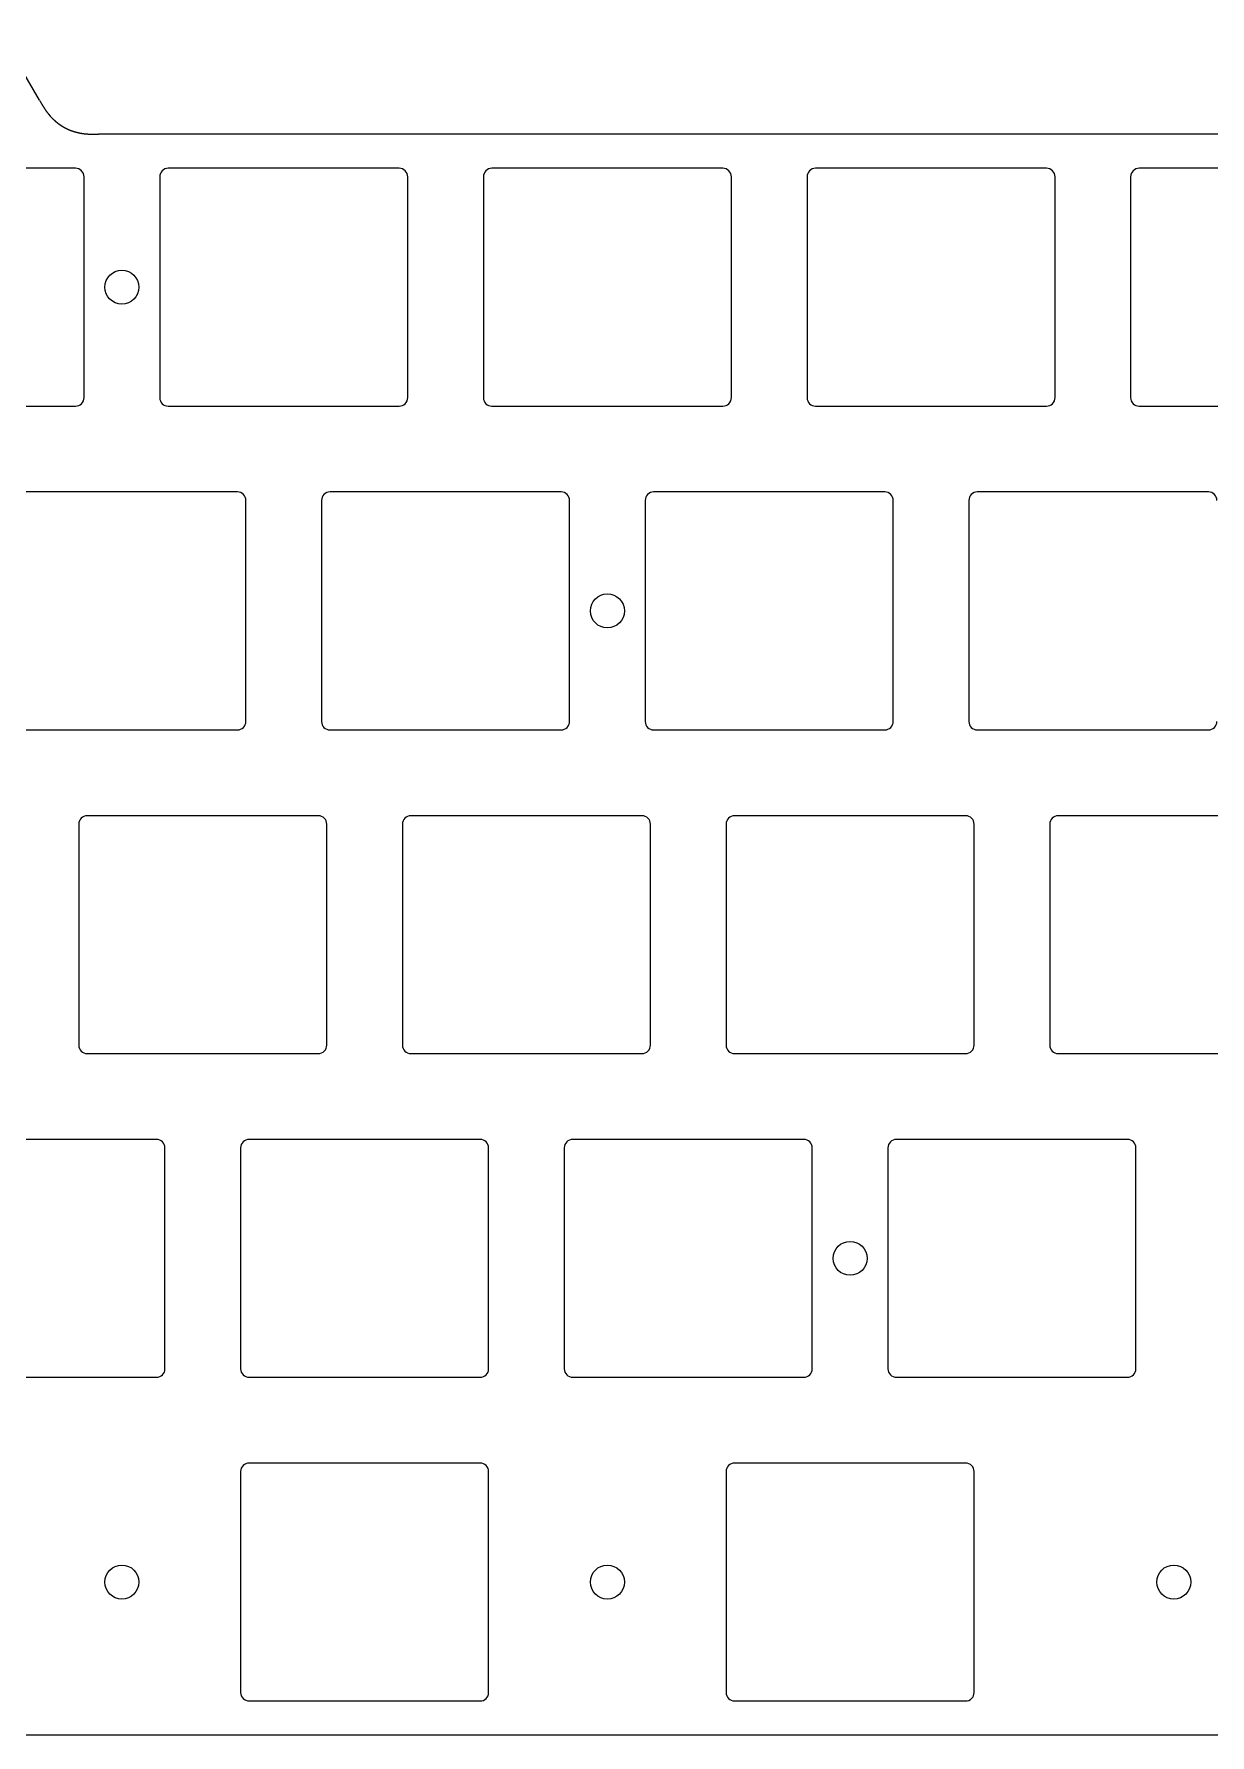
# Model space of a CAD drawing. Header units: millimetres. Extents: x -9 to 276, y -92 to 16.
# Drawn here: x 137.7 to 206.9, y -85.2 to 14.9 of the extents above; entities that cross this region are included whole.
import ezdxf

# ---------------------------------------------------------------- set-up
doc = ezdxf.new("R2010")
doc.units = ezdxf.units.MM
doc.layers.get('0').update_dxf_attribs({"linetype": 'CONTINUOUS'})
doc.layers.add('Edge.Cuts', color=53, linetype='CONTINUOUS', true_color=0xc8a339)

msp = doc.modelspace()

# ---------------------------------------------------------------- linework, layer by layer
for points in [[(164.4625, -82.700025), (164.4625, -69.700025, 0.4142135624), (163.9625, -69.200025), (150.3625, -69.200025, 0.4142123908), (149.8625, -69.700025), (149.8625, -82.700025, 0.4142123908), (150.3625, -83.200025), (163.9625, -83.200025, 0.4142135624)], [(193.0375, -82.700025), (193.0375, -69.700025, 0.4142135624), (192.5375, -69.200025), (178.9375, -69.200025, 0.4142123908), (178.4375, -69.700025), (178.4375, -82.700025, 0.4142123908), (178.9375, -83.200025), (192.5375, -83.200025, 0.4142135624)]]:
    msp.add_lwpolyline(points, format="xyb", close=True)
for centre in [(142.875, -76.2), (171.45, -76.2), (204.7875, -76.2)]:
    msp.add_circle(centre, 1)
at = {"layer": 'Edge.Cuts', "linetype": 'CONTINUOUS'}
for p, q in [((138.026537, 11), (135.774871, 14.9)), ((138.026537, 11), (138.048643, 10.961725)), ((138.048643, 10.961725), (138.070962, 10.923156)), ((138.070962, 10.923156), (138.082212, 10.903769)), ((138.082212, 10.903769), (138.093527, 10.884317)), ((138.093527, 10.884317), (138.104911, 10.864802)), ((138.104911, 10.864802), (138.116369, 10.845228)), ((138.116369, 10.845228), (138.127904, 10.825597)), ((138.127904, 10.825597), (138.13952, 10.805913)), ((138.13952, 10.805913), (138.151221, 10.786177)), ((138.151221, 10.786177), (138.163012, 10.766393)), ((138.163012, 10.766393), (138.174895, 10.746563)), ((138.174895, 10.746563), (138.186876, 10.726691)), ((138.186876, 10.726691), (138.198958, 10.706778)), ((138.198958, 10.706778), (138.211144, 10.686828)), ((138.211144, 10.686828), (138.223439, 10.666844)), ((138.223439, 10.666844), (138.229629, 10.656839)), ((138.229629, 10.656839), (138.235848, 10.646828)), ((138.235848, 10.646828), (138.242096, 10.636808)), ((138.242096, 10.636808), (138.248373, 10.626782)), ((138.248373, 10.626782), (138.254681, 10.61675)), ((138.254681, 10.61675), (138.261019, 10.606711)), ((138.261019, 10.606711), (138.267389, 10.596666)), ((138.267389, 10.596666), (138.27379, 10.586616)), ((138.27379, 10.586616), (138.280223, 10.576561)), ((138.280223, 10.576561), (138.286689, 10.566501)), ((138.286689, 10.566501), (138.293189, 10.556436)), ((138.293189, 10.556436), (138.299722, 10.546367)), ((138.299722, 10.546367), (138.306289, 10.536295)), ((138.306289, 10.536295), (138.312891, 10.526219)), ((138.312891, 10.526219), (138.319528, 10.51614)), ((138.319528, 10.51614), (138.3262, 10.506058)), ((138.3262, 10.506058), (138.332909, 10.495974)), ((138.332909, 10.495974), (138.339654, 10.485888)), ((138.339654, 10.485888), (138.346437, 10.4758)), ((138.346437, 10.4758), (138.353257, 10.465711)), ((138.353257, 10.465711), (138.360115, 10.45562)), ((138.360115, 10.45562), (138.367012, 10.445529)), ((138.367012, 10.445529), (138.373948, 10.435438)), ((138.373948, 10.435438), (138.380924, 10.425347)), ((138.380924, 10.425347), (138.38794, 10.415256)), ((138.38794, 10.415256), (138.394996, 10.405166)), ((138.394996, 10.405166), (138.402094, 10.395077)), ((138.402094, 10.395077), (138.409233, 10.384989)), ((138.409233, 10.384989), (138.416414, 10.374903)), ((138.416414, 10.374903), (138.423638, 10.36482)), ((138.423638, 10.36482), (138.430905, 10.354738)), ((138.430905, 10.354738), (138.438215, 10.34466)), ((138.438215, 10.34466), (138.44557, 10.334585)), ((138.44557, 10.334585), (138.452969, 10.324513)), ((138.452969, 10.324513), (138.460413, 10.314445)), ((138.460413, 10.314445), (138.467902, 10.304381)), ((138.467902, 10.304381), (138.475438, 10.294322)), ((138.475438, 10.294322), (138.48302, 10.284267)), ((138.48302, 10.284267), (138.49065, 10.274218)), ((138.49065, 10.274218), (138.498327, 10.264175)), ((138.498327, 10.264175), (138.506052, 10.254137)), ((138.506052, 10.254137), (138.513825, 10.244105)), ((138.513825, 10.244105), (138.521648, 10.234081)), ((138.521648, 10.234081), (138.52952, 10.224063)), ((138.52952, 10.224063), (138.537442, 10.214052)), ((138.537442, 10.214052), (138.545414, 10.204049)), ((138.545414, 10.204049), (138.553438, 10.194055)), ((138.553438, 10.194055), (138.561513, 10.184068)), ((138.561513, 10.184068), (138.56964, 10.17409)), ((138.56964, 10.17409), (138.577819, 10.164121)), ((138.577819, 10.164121), (138.586052, 10.154162)), ((138.586052, 10.154162), (138.594338, 10.144212)), ((138.594338, 10.144212), (138.602678, 10.134273)), ((138.602678, 10.134273), (138.611072, 10.124344)), ((138.611072, 10.124344), (138.619522, 10.114425)), ((138.619522, 10.114425), (138.628026, 10.104518)), ((138.628026, 10.104518), (138.636587, 10.094622)), ((138.636587, 10.094622), (138.645205, 10.084738)), ((138.645205, 10.084738), (138.653879, 10.074866)), ((138.653879, 10.074866), (138.662611, 10.065007)), ((138.662611, 10.065007), (138.6714, 10.055161)), ((138.6714, 10.055161), (138.680248, 10.045327)), ((138.680248, 10.045327), (138.689155, 10.035508)), ((138.689155, 10.035508), (138.698122, 10.025702)), ((138.698122, 10.025702), (138.707148, 10.01591)), ((138.707148, 10.01591), (138.716235, 10.006133)), ((138.716235, 10.006133), (138.725383, 9.996371)), ((138.725383, 9.996371), (138.734592, 9.986624)), ((138.734592, 9.986624), (138.743863, 9.976893)), ((138.743863, 9.976893), (138.753196, 9.967178)), ((138.753196, 9.967178), (138.762593, 9.957479)), ((138.762593, 9.957479), (138.772052, 9.947796)), ((138.772052, 9.947796), (138.781576, 9.938131)), ((138.781576, 9.938131), (138.791164, 9.928483)), ((138.791164, 9.928483), (138.800817, 9.918853)), ((138.800817, 9.918853), (138.810535, 9.909241)), ((138.810535, 9.909241), (138.820319, 9.899647)), ((138.820319, 9.899647), (138.830169, 9.890072)), ((138.830169, 9.890072), (138.840087, 9.880516)), ((138.840087, 9.880516), (138.850071, 9.87098)), ((138.850071, 9.87098), (138.860124, 9.861463)), ((138.860124, 9.861463), (138.870245, 9.851966)), ((138.870245, 9.851966), (138.880434, 9.84249)), ((138.880434, 9.84249), (138.890693, 9.833035)), ((138.890693, 9.833035), (138.901022, 9.823601)), ((138.901022, 9.823601), (138.911421, 9.814188)), ((138.911421, 9.814188), (138.921891, 9.804797)), ((138.921891, 9.804797), (138.932433, 9.795429)), ((138.932433, 9.795429), (138.943046, 9.786083)), ((138.943046, 9.786083), (138.953731, 9.77676)), ((138.953731, 9.77676), (138.96449, 9.76746)), ((138.96449, 9.76746), (138.975321, 9.758183)), ((138.975321, 9.758183), (138.986226, 9.748931)), ((138.986226, 9.748931), (138.997206, 9.739703)), ((138.997206, 9.739703), (139.003256, 9.734655)), ((139.003256, 9.734655), (139.009318, 9.729623)), ((139.009318, 9.729623), (139.015391, 9.724608)), ((139.015391, 9.724608), (139.021476, 9.71961)), ((139.021476, 9.71961), (139.027572, 9.714627)), ((139.027572, 9.714627), (139.033679, 9.709662)), ((139.033679, 9.709662), (139.039798, 9.704712)), ((139.039798, 9.704712), (139.045929, 9.69978)), ((139.045929, 9.69978), (139.052071, 9.694863)), ((139.052071, 9.694863), (139.058224, 9.689964)), ((139.058224, 9.689964), (139.064388, 9.68508)), ((139.064388, 9.68508), (139.070564, 9.680214)), ((139.070564, 9.680214), (139.076751, 9.675364)), ((139.076751, 9.675364), (139.082949, 9.67053)), ((139.082949, 9.67053), (139.089159, 9.665713)), ((139.089159, 9.665713), (139.09538, 9.660913)), ((139.09538, 9.660913), (139.101612, 9.656129)), ((139.101612, 9.656129), (139.107855, 9.651362)), ((139.107855, 9.651362), (139.114109, 9.646612)), ((139.114109, 9.646612), (139.120375, 9.641878)), ((139.120375, 9.641878), (139.126651, 9.637161)), ((139.126651, 9.637161), (139.132939, 9.632461)), ((139.132939, 9.632461), (139.139237, 9.627777)), ((139.139237, 9.627777), (139.145547, 9.62311)), ((139.145547, 9.62311), (139.151868, 9.61846)), ((139.151868, 9.61846), (139.158199, 9.613827)), ((139.158199, 9.613827), (139.164542, 9.60921)), ((139.164542, 9.60921), (139.170895, 9.604611)), ((139.170895, 9.604611), (139.17726, 9.600028)), ((139.17726, 9.600028), (139.183635, 9.595461)), ((139.183635, 9.595461), (139.190021, 9.590912)), ((139.190021, 9.590912), (139.196418, 9.586379)), ((139.196418, 9.586379), (139.202826, 9.581864)), ((139.202826, 9.581864), (139.209244, 9.577365)), ((139.209244, 9.577365), (139.215673, 9.572883)), ((139.215673, 9.572883), (139.222113, 9.568418)), ((139.222113, 9.568418), (139.228564, 9.56397)), ((139.228564, 9.56397), (139.235025, 9.559539)), ((139.235025, 9.559539), (139.241497, 9.555124)), ((139.241497, 9.555124), (139.24798, 9.550727)), ((139.24798, 9.550727), (139.254473, 9.546347)), ((139.254473, 9.546347), (139.260977, 9.541983)), ((139.260977, 9.541983), (139.267492, 9.537637)), ((139.267492, 9.537637), (139.274017, 9.533308)), ((139.274017, 9.533308), (139.280552, 9.528995)), ((139.280552, 9.528995), (139.287098, 9.5247)), ((139.287098, 9.5247), (139.293655, 9.520422)), ((139.293655, 9.520422), (139.300222, 9.516161)), ((139.300222, 9.516161), (139.306799, 9.511917)), ((139.306799, 9.511917), (139.313387, 9.50769)), ((139.313387, 9.50769), (139.319985, 9.50348)), ((139.319985, 9.50348), (139.326593, 9.499287)), ((139.326593, 9.499287), (139.333212, 9.495111)), ((139.333212, 9.495111), (139.339841, 9.490953)), ((139.339841, 9.490953), (139.34648, 9.486812)), ((139.34648, 9.486812), (139.35313, 9.482687)), ((139.35313, 9.482687), (139.35979, 9.47858)), ((139.35979, 9.47858), (139.36646, 9.474491)), ((139.36646, 9.474491), (139.37314, 9.470418)), ((139.37314, 9.470418), (139.37983, 9.466363)), ((139.37983, 9.466363), (139.386531, 9.462325)), ((139.386531, 9.462325), (139.393241, 9.458304)), ((139.393241, 9.458304), (139.399962, 9.454301)), ((139.399962, 9.454301), (139.406693, 9.450314)), ((139.406693, 9.450314), (139.413433, 9.446346)), ((139.413433, 9.446346), (139.420184, 9.442394)), ((139.420184, 9.442394), (139.426945, 9.43846)), ((139.426945, 9.43846), (139.433716, 9.434543)), ((139.433716, 9.434543), (139.440496, 9.430643)), ((139.440496, 9.430643), (139.447287, 9.426761)), ((139.447287, 9.426761), (139.454087, 9.422896)), ((139.454087, 9.422896), (139.460898, 9.419049)), ((139.460898, 9.419049), (139.467718, 9.415219)), ((139.467718, 9.415219), (139.474548, 9.411406)), ((139.474548, 9.411406), (139.481387, 9.407611)), ((139.481387, 9.407611), (139.488237, 9.403834)), ((139.488237, 9.403834), (139.495096, 9.400073)), ((139.495096, 9.400073), (139.501965, 9.396331)), ((139.501965, 9.396331), (139.508844, 9.392606)), ((139.508844, 9.392606), (139.515732, 9.388898)), ((139.515732, 9.388898), (139.52263, 9.385208)), ((139.52263, 9.385208), (139.529538, 9.381535)), ((139.529538, 9.381535), (139.536455, 9.37788)), ((139.536455, 9.37788), (139.543382, 9.374242)), ((139.543382, 9.374242), (139.550318, 9.370622)), ((139.550318, 9.370622), (139.557264, 9.36702)), ((139.557264, 9.36702), (139.564219, 9.363435)), ((139.564219, 9.363435), (139.571184, 9.359868)), ((139.571184, 9.359868), (139.578158, 9.356319)), ((139.578158, 9.356319), (139.585142, 9.352787)), ((139.585142, 9.352787), (139.592135, 9.349273)), ((139.592135, 9.349273), (139.599137, 9.345776)), ((139.599137, 9.345776), (139.606149, 9.342297)), ((139.606149, 9.342297), (139.61317, 9.338836)), ((139.61317, 9.338836), (139.620201, 9.335392)), ((139.620201, 9.335392), (139.627241, 9.331967)), ((139.627241, 9.331967), (139.63429, 9.328559)), ((139.63429, 9.328559), (139.641348, 9.325169)), ((139.641348, 9.325169), (139.648415, 9.321796)), ((139.648415, 9.321796), (139.655492, 9.318441)), ((139.655492, 9.318441), (139.662578, 9.315104)), ((139.662578, 9.315104), (139.669673, 9.311785)), ((139.669673, 9.311785), (139.676777, 9.308484)), ((139.676777, 9.308484), (139.68389, 9.305201)), ((139.68389, 9.305201), (139.691012, 9.301935)), ((139.691012, 9.301935), (139.698144, 9.298687)), ((139.698144, 9.298687), (139.705284, 9.295457)), ((139.705284, 9.295457), (139.712433, 9.292245)), ((139.712433, 9.292245), (139.719591, 9.289051)), ((139.719591, 9.289051), (139.726759, 9.285875)), ((139.726759, 9.285875), (139.733935, 9.282717)), ((139.733935, 9.282717), (139.74112, 9.279577)), ((139.74112, 9.279577), (139.748314, 9.276454)), ((139.748314, 9.276454), (139.755516, 9.27335)), ((139.755516, 9.27335), (139.762728, 9.270263)), ((139.762728, 9.270263), (139.769948, 9.267195)), ((139.769948, 9.267195), (139.777177, 9.264145)), ((139.777177, 9.264145), (139.784415, 9.261112)), ((139.784415, 9.261112), (139.791662, 9.258098)), ((139.791662, 9.258098), (139.798917, 9.255101)), ((139.798917, 9.255101), (139.806181, 9.252123)), ((139.806181, 9.252123), (139.813454, 9.249163)), ((139.813454, 9.249163), (139.820735, 9.246221)), ((139.820735, 9.246221), (139.828025, 9.243297)), ((139.828025, 9.243297), (139.835323, 9.240391)), ((139.835323, 9.240391), (139.842631, 9.237503)), ((139.842631, 9.237503), (139.849946, 9.234633)), ((139.849946, 9.234633), (139.85727, 9.231782)), ((139.85727, 9.231782), (139.864603, 9.228948)), ((139.864603, 9.228948), (139.871944, 9.226133)), ((139.871944, 9.226133), (139.879293, 9.223336)), ((139.879293, 9.223336), (139.886651, 9.220557)), ((139.886651, 9.220557), (139.894017, 9.217797)), ((139.894017, 9.217797), (139.901392, 9.215054)), ((139.901392, 9.215054), (139.908775, 9.21233)), ((139.908775, 9.21233), (139.916166, 9.209625)), ((139.916166, 9.209625), (139.923566, 9.206937)), ((139.923566, 9.206937), (139.930974, 9.204268)), ((139.930974, 9.204268), (139.93839, 9.201617)), ((139.93839, 9.201617), (139.945814, 9.198984)), ((139.945814, 9.198984), (139.953247, 9.196369)), ((139.953247, 9.196369), (139.960687, 9.193773)), ((139.960687, 9.193773), (139.968136, 9.191196)), ((139.968136, 9.191196), (139.975593, 9.188636)), ((139.975593, 9.188636), (139.983058, 9.186095)), ((139.983058, 9.186095), (139.990531, 9.183572)), ((139.990531, 9.183572), (139.998013, 9.181068)), ((139.998013, 9.181068), (140.005502, 9.178582)), ((140.005502, 9.178582), (140.012999, 9.176115)), ((140.012999, 9.176115), (140.020504, 9.173666)), ((140.020504, 9.173666), (140.028017, 9.171235)), ((140.028017, 9.171235), (140.035539, 9.168823)), ((140.035539, 9.168823), (140.043068, 9.16643)), ((140.043068, 9.16643), (140.050605, 9.164055)), ((140.050605, 9.164055), (140.05126, 9.163849)), ((140.05126, 9.163849), (140.066331, 9.159166)), ((140.066331, 9.159166), (140.081436, 9.154556)), ((140.081436, 9.154556), (140.096576, 9.150018)), ((140.096576, 9.150018), (140.111753, 9.145553)), ((140.111753, 9.145553), (140.126966, 9.14116)), ((140.126966, 9.14116), (140.142218, 9.136839)), ((140.142218, 9.136839), (140.157509, 9.13259)), ((140.157509, 9.13259), (140.172842, 9.128412)), ((140.172842, 9.128412), (140.188216, 9.124305)), ((140.188216, 9.124305), (140.203635, 9.120269)), ((140.203635, 9.120269), (140.219098, 9.116303)), ((140.219098, 9.116303), (140.234608, 9.112408)), ((140.234608, 9.112408), (140.250166, 9.108583)), ((140.250166, 9.108583), (140.265773, 9.104828)), ((140.265773, 9.104828), (140.281431, 9.101143)), ((140.281431, 9.101143), (140.297143, 9.097527)), ((140.297143, 9.097527), (140.312909, 9.09398)), ((140.312909, 9.09398), (140.328731, 9.090502)), ((140.328731, 9.090502), (140.344612, 9.087093)), ((140.344612, 9.087093), (140.360553, 9.083752)), ((140.360553, 9.083752), (140.376556, 9.08048)), ((140.376556, 9.08048), (140.392624, 9.077276)), ((140.392624, 9.077276), (140.408759, 9.074139)), ((140.408759, 9.074139), (140.424962, 9.071071)), ((140.424962, 9.071071), (140.441237, 9.06807)), ((140.441237, 9.06807), (140.457586, 9.065136)), ((140.457586, 9.065136), (140.474012, 9.06227)), ((140.474012, 9.06227), (140.490517, 9.05947)), ((140.490517, 9.05947), (140.507104, 9.056737)), ((140.507104, 9.056737), (140.523778, 9.054071)), ((140.523778, 9.054071), (140.54054, 9.051471)), ((140.54054, 9.051471), (140.557394, 9.048938)), ((140.557394, 9.048938), (140.574344, 9.04647)), ((140.574344, 9.04647), (140.591394, 9.044069)), ((140.591394, 9.044069), (140.608549, 9.041733)), ((140.608549, 9.041733), (140.625811, 9.039462)), ((140.625811, 9.039462), (140.643186, 9.037257)), ((140.643186, 9.037257), (140.660679, 9.035118)), ((140.660679, 9.035118), (140.678296, 9.033043)), ((140.678296, 9.033043), (140.696041, 9.031033)), ((140.696041, 9.031033), (140.71392, 9.029088)), ((140.71392, 9.029088), (140.731941, 9.027208)), ((140.731941, 9.027208), (140.750111, 9.025391)), ((140.750111, 9.025391), (140.768436, 9.02364)), ((140.768436, 9.02364), (140.786925, 9.021952)), ((140.786925, 9.021952), (140.805586, 9.020328)), ((140.805586, 9.020328), (140.82443, 9.018769)), ((140.82443, 9.018769), (140.843468, 9.017272)), ((140.843468, 9.017272), (140.862709, 9.01584)), ((140.862709, 9.01584), (140.882168, 9.014471)), ((140.882168, 9.014471), (140.901858, 9.013165)), ((140.901858, 9.013165), (140.921795, 9.011922)), ((140.921795, 9.011922), (140.941996, 9.010742)), ((140.941996, 9.010742), (140.962482, 9.009624)), ((140.962482, 9.009624), (140.983272, 9.00857)), ((140.983272, 9.00857), (141.004394, 9.007577)), ((141.004394, 9.007577), (141.025875, 9.006648)), ((141.025875, 9.006648), (141.047749, 9.00578)), ((141.047749, 9.00578), (141.070053, 9.004974)), ((141.070053, 9.004974), (141.092833, 9.00423)), ((141.092833, 9.00423), (141.116143, 9.003547)), ((141.116143, 9.003547), (141.140048, 9.002926)), ((141.140048, 9.002926), (141.164625, 9.002365)), ((141.164625, 9.002365), (141.189976, 9.001866)), ((141.189976, 9.001866), (141.216227, 9.001427)), ((141.216227, 9.001427), (141.243544, 9.001048)), ((141.243544, 9.001048), (141.272153, 9.00073)), ((141.272153, 9.00073), (141.30238, 9.00047)), ((141.30238, 9.00047), (141.334715, 9.000269)), ((141.334715, 9.000269), (141.369972, 9.000126)), ((141.369972, 9.000126), (141.409709, 9.000038)), ((141.409709, 9.000038), (141.457742, 9.000003)), ((141.457742, 9.000003), (141.490638, 9)), ((229.984361, 9), (141.490638, 9)), ((140.15, 7), (126.55, 7)), ((140.65, -6.5), (140.65, 6.5)), ((145.1, 6.5), (145.1, -6.5)), ((159.2, 7), (145.6, 7)), ((159.7, -6.5), (159.7, 6.5)), ((164.15, 6.5), (164.15, -6.5)), ((178.25, 7), (164.65, 7)), ((178.75, -6.5), (178.75, 6.5)), ((183.2, 6.5), (183.2, -6.5)), ((197.3, 7), (183.7, 7)), ((197.8, -6.5), (197.8, 6.5)), ((202.25, 6.5), (202.25, -6.5)), ((216.35, 7), (202.75, 7)), ((126.55, -7), (140.15, -7)), ((145.6, -7), (159.2, -7)), ((164.65, -7), (178.25, -7)), ((183.7, -7), (197.3, -7)), ((202.75, -7), (216.35, -7)), ((149.675, -12.05), (136.075, -12.05)), ((150.175, -25.55), (150.175, -12.55)), ((154.625, -12.55), (154.625, -25.55)), ((168.725, -12.05), (155.125, -12.05)), ((169.225, -25.55), (169.225, -12.55)), ((173.675, -12.55), (173.675, -25.55)), ((187.775, -12.05), (174.175, -12.05)), ((188.275, -25.55), (188.275, -12.55)), ((192.725, -12.55), (192.725, -25.55)), ((206.825, -12.05), (193.225, -12.05)), ((136.075, -26.05), (149.675, -26.05)), ((155.125, -26.05), (168.725, -26.05)), ((174.175, -26.05), (187.775, -26.05)), ((193.225, -26.05), (206.825, -26.05)), ((140.3375, -31.6), (140.3375, -44.6)), ((154.4375, -31.1), (140.8375, -31.1)), ((154.9375, -44.6), (154.9375, -31.6)), ((159.3875, -31.6), (159.3875, -44.6)), ((173.4875, -31.1), (159.8875, -31.1)), ((173.9875, -44.6), (173.9875, -31.6)), ((178.4375, -31.6), (178.4375, -44.6)), ((192.5375, -31.1), (178.9375, -31.1)), ((193.0375, -44.6), (193.0375, -31.6)), ((197.4875, -31.6), (197.4875, -44.6)), ((211.5875, -31.1), (197.9875, -31.1)), ((140.8375, -45.1), (154.4375, -45.1)), ((159.8875, -45.1), (173.4875, -45.1)), ((178.9375, -45.1), (192.5375, -45.1)), ((197.9875, -45.1), (211.5875, -45.1)), ((144.9125, -50.15), (131.3125, -50.15)), ((145.4125, -63.65), (145.4125, -50.65)), ((149.8625, -50.65), (149.8625, -63.65)), ((163.9625, -50.15), (150.3625, -50.15)), ((164.4625, -63.65), (164.4625, -50.65)), ((168.9125, -50.65), (168.9125, -63.65)), ((183.0125, -50.15), (169.4125, -50.15)), ((183.5125, -63.65), (183.5125, -50.65)), ((187.9625, -50.65), (187.9625, -63.65)), ((202.0625, -50.15), (188.4625, -50.15)), ((202.5625, -63.65), (202.5625, -50.65)), ((131.3125, -64.15), (144.9125, -64.15)), ((150.3625, -64.15), (163.9625, -64.15)), ((169.4125, -64.15), (183.0125, -64.15)), ((188.4625, -64.15), (202.0625, -64.15)), ((48.621888, -85.2), (218.078111, -85.2))]:
    msp.add_line(p, q, dxfattribs=at)
at = {"layer": 'Edge.Cuts'}
for centre in [(142.875, 0), (171.45, -19.05), (185.7375, -57.15)]:
    msp.add_circle(centre, 1, dxfattribs=at)
for centre, radius, start, end in [((140.15, 6.5), 0.5, 0, 90), ((145.6001, 6.4999), 0.5001, 90.01145499, 179.98854314), ((159.2, 6.5), 0.5, 0, 90), ((164.6501, 6.4999), 0.5001, 90.01145499, 179.98854314), ((178.25, 6.5), 0.5, 0, 90), ((183.7001, 6.4999), 0.5001, 90.01145499, 179.98854314), ((197.3, 6.5), 0.5, 0, 90), ((202.7501, 6.4999), 0.5001, 90.01145499, 179.98854314), ((140.1501, -6.5001), 0.4999, -90.01146333, 0.01146145), ((145.6, -6.5), 0.5, -180, -90), ((159.2001, -6.5001), 0.4999, -90.01146333, 0.01146145), ((164.65, -6.5), 0.5, -180, -90), ((178.2501, -6.5001), 0.4999, -90.01146333, 0.01146145), ((183.7, -6.5), 0.5, -180, -90), ((197.3001, -6.5001), 0.4999, -90.01146333, 0.01146145), ((202.75, -6.5), 0.5, -180, -90), ((149.675, -12.55), 0.5, 0, 90), ((155.1251, -12.5501), 0.5001, 90.01145499, 179.98854314), ((168.725, -12.55), 0.5, 0, 90), ((174.1751, -12.5501), 0.5001, 90.01145499, 179.98854314), ((187.775, -12.55), 0.5, 0, 90), ((193.2251, -12.5501), 0.5001, 90.01145499, 179.98854314), ((206.825, -12.55), 0.5, 0, 90), ((149.6751, -25.5501), 0.4999, -90.01146333, 0.01146145), ((155.125, -25.55), 0.5, -180, -90), ((168.7251, -25.5501), 0.4999, -90.01146333, 0.01146145), ((174.175, -25.55), 0.5, -180, -90), ((187.7751, -25.5501), 0.4999, -90.01146333, 0.01146145), ((193.225, -25.55), 0.5, -180, -90), ((206.8251, -25.5501), 0.4999, -90.01146333, 0.01146145), ((140.8376, -31.6001), 0.5001, 90.01145499, 179.98854314), ((154.4375, -31.6), 0.5, 0, 90), ((159.8876, -31.6001), 0.5001, 90.01145499, 179.98854314), ((173.4875, -31.6), 0.5, 0, 90), ((178.9376, -31.6001), 0.5001, 90.01145499, 179.98854314), ((192.5375, -31.6), 0.5, 0, 90), ((197.9876, -31.6001), 0.5001, 90.01145499, 179.98854314), ((140.8375, -44.6), 0.5, -180, -90), ((154.4376, -44.6001), 0.4999, -90.01146333, 0.01146145), ((159.8875, -44.6), 0.5, -180, -90), ((173.4876, -44.6001), 0.4999, -90.01146333, 0.01146145), ((178.9375, -44.6), 0.5, -180, -90), ((192.5376, -44.6001), 0.4999, -90.01146333, 0.01146145), ((197.9875, -44.6), 0.5, -180, -90), ((144.9125, -50.65), 0.5, 0, 90), ((150.3626, -50.6501), 0.5001, 90.01145499, 179.98854314), ((163.9625, -50.65), 0.5, 0, 90), ((169.4126, -50.6501), 0.5001, 90.01145499, 179.98854314), ((183.0125, -50.65), 0.5, 0, 90), ((188.4626, -50.6501), 0.5001, 90.01145499, 179.98854314), ((202.0625, -50.65), 0.5, 0, 90), ((144.9126, -63.6501), 0.4999, -90.01146333, 0.01146145), ((150.3625, -63.65), 0.5, -180, -90), ((163.9626, -63.6501), 0.4999, -90.01146333, 0.01146145), ((169.4125, -63.65), 0.5, -180, -90), ((183.0126, -63.6501), 0.4999, -90.01146333, 0.01146145), ((188.4625, -63.65), 0.5, -180, -90), ((202.0626, -63.6501), 0.4999, -90.01146333, 0.01146145)]:
    msp.add_arc(centre, radius, start, end, dxfattribs=at)

doc.saveas('drawing.dxf')
